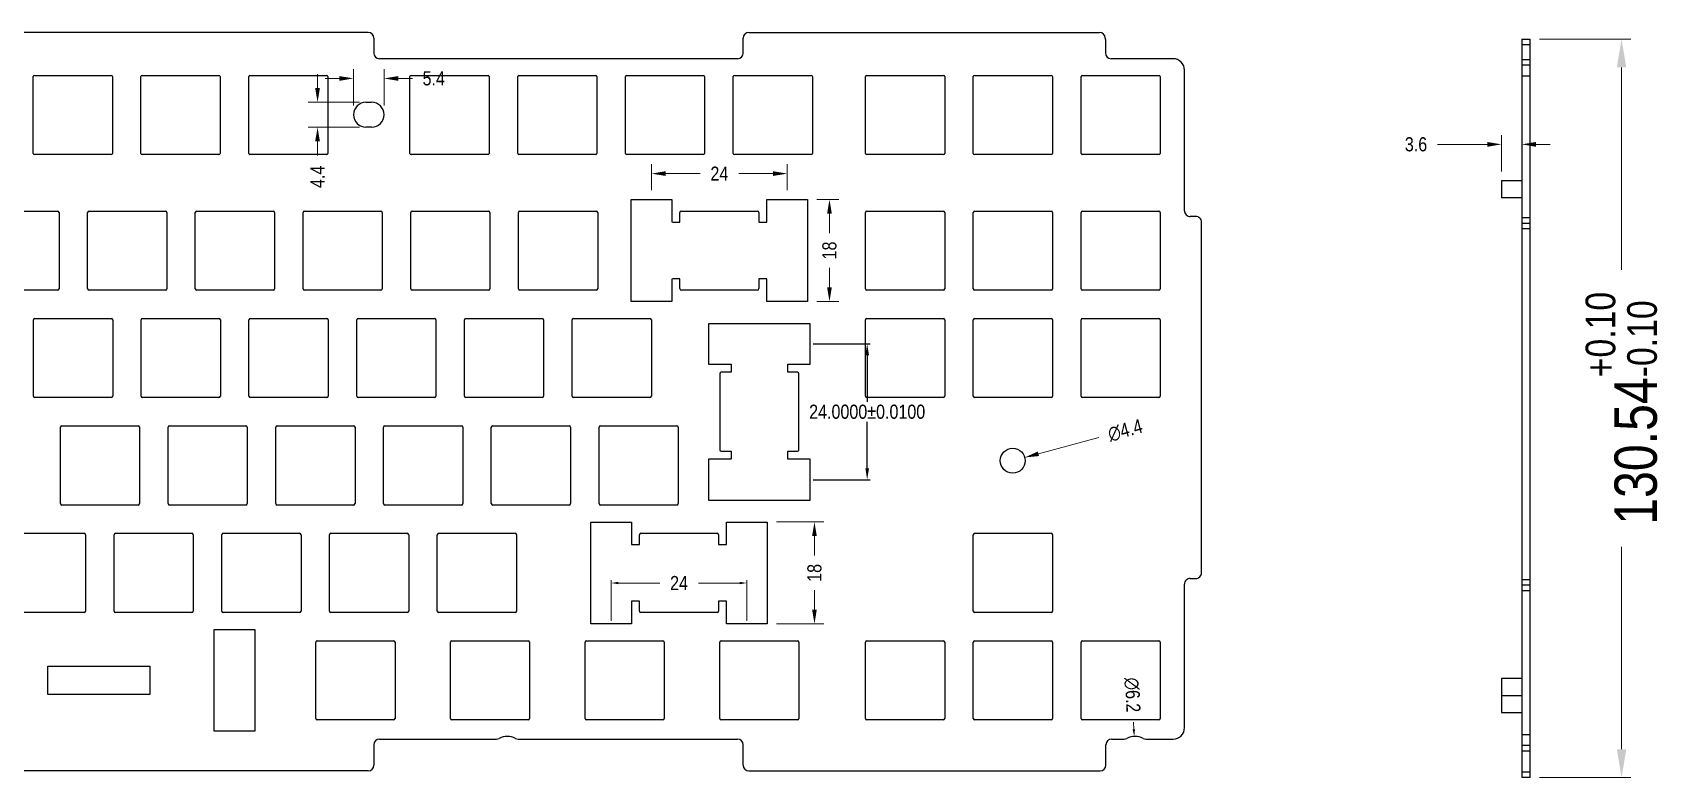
# Model space of a CAD drawing. Header units: millimetres. Extents: x 2387 to 2899, y 46 to 181.
# Drawn here: x 2612 to 2899.3, y 45.7 to 177.4 of the extents above; entities that cross this region are included whole.
import ezdxf

# ---------------------------------------------------------------- set-up
doc = ezdxf.new("R2010")
doc.units = ezdxf.units.MM
doc.header["$LTSCALE"] = 30.734
doc.header["$PDMODE"] = 3
doc.header["$PDSIZE"] = 8
doc.layers.get('0').update_dxf_attribs({"linetype": 'CONTINUOUS'})
doc.layers.get('Defpoints').update_dxf_attribs({"linetype": 'CONTINUOUS'})
doc.layers.add('dim', color=82, linetype='CONTINUOUS', lineweight=9)
doc.styles.get("Standard").update_dxf_attribs({"font": 'txt', "width": 0.85})
doc.dimstyles.get("Standard").update_dxf_attribs({"dimtxt": 3.5, "dimasz": 3.5, "dimexe": 0.18, "dimexo": 0.0625, "dimgap": 0.09, "dimtad": 1, "dimdsep": 46, "dimtxsty": 'Standard', "dimcen": 0.09, "dimadec": 0, "dimazin": 0, "dimtol": 1, "dimtp": 0.01, "dimtm": 0.01, "dimtfac": 1, "dimtofl": 0, "dimtmove": 0, "dimatfit": 3, "dimfxl": 1, "dimtolj": 1, "dimarcsym": 0})
doc.dimstyles.new('YanXiu', dxfattribs={"dimscale": 2.5, "dimtxt": 3, "dimasz": 2, "dimexe": 0.66, "dimexo": 0.66, "dimgap": 0.66, "dimtad": 0, "dimdsep": 46, "dimtxsty": 'Standard', "dimcen": 0, "dimclrd": 3, "dimclre": 6, "dimclrt": 3, "dimazin": 2, "dimtm": 1e-09, "dimtfac": 1, "dimtofl": 0, "dimtmove": 0, "dimatfit": 3, "dimfxl": 1, "dimlwd": 5, "dimlwe": 5, "dimarcsym": 0})

# ---------------------------------------------------------------- blocks, each defined once
blk = doc.blocks.new('*D67')
at = {"layer": 'Defpoints', "color": 0}
for p in [(2749.49, 122.33), (2749.49, 98.33), (2759.54, 98.33)]:
    blk.add_point(p, dxfattribs=at)
at = {"layer": 'dim', "color": 0, "lineweight": -2}
for p, q in [((2749.99, 122.33), (2760.04, 122.33)), ((2759.54, 120.33), (2759.54, 112.08)), ((2759.54, 100.33), (2759.54, 108.58)), ((2749.99, 98.33), (2760.04, 98.33))]:
    blk.add_line(p, q, dxfattribs=at)
at = {"layer": 'dim', "color": 0}
for points in [[(2759.21, 120.33), (2759.87, 120.33), (2759.54, 122.33)], [(2759.21, 100.33), (2759.87, 100.33), (2759.54, 98.33)]]:
    blk.add_solid(points, dxfattribs=at)
at = {"layer": 'dim', "color": 0, "insert": (2759.54, 110.33), "char_height": 2.5, "attachment_point": 5}
blk.add_mtext('\\A1;24.0000±0.0100', dxfattribs=at)
blk = doc.blocks.new('*D79')
at = {"color": 6, "lineweight": 5}
for p, q in [((2878.44, 176.22), (2894.57, 176.22)), ((2878.44, 45.68), (2894.57, 45.68))]:
    blk.add_line(p, q, dxfattribs=at)
at = {"color": 3, "lineweight": 5}
for p, q in [((2892.92, 171.22), (2892.92, 135.44)), ((2892.92, 50.68), (2892.92, 86.46))]:
    blk.add_line(p, q, dxfattribs=at)
at = {"color": 3}
for points in [[(2892.09, 171.22), (2893.76, 171.22), (2892.92, 176.22)], [(2892.09, 50.68), (2893.76, 50.68), (2892.92, 45.68)]]:
    blk.add_solid(points, dxfattribs=at)
at = {"layer": 'Defpoints', "color": 0}
for p in [(2876.79, 176.22), (2876.79, 45.68), (2892.92, 45.68)]:
    blk.add_point(p, dxfattribs=at)
at = {"color": 3, "insert": (2892.92, 110.95), "char_height": 7.5, "attachment_point": 5, "rotation": 90}
blk.add_mtext('130.54{\\H0.7x;\\S+0.10^ -0.10;}', dxfattribs=at)
blk = doc.blocks.new('*D90')
at = {"color": 6, "lineweight": 5}
for p, q in [((2871.69, 152.81), (2871.69, 159.26)), ((2875.29, 155.28), (2875.29, 159.26))]:
    blk.add_line(p, q, dxfattribs=at)
at = {"color": 3, "lineweight": 5}
for p, q in [((2869.19, 157.61), (2860.35, 157.61)), ((2877.79, 157.61), (2880.29, 157.61))]:
    blk.add_line(p, q, dxfattribs=at)
at = {"color": 3}
for points in [[(2869.19, 158.03), (2869.19, 157.19), (2871.69, 157.61)], [(2877.79, 158.03), (2877.79, 157.19), (2875.29, 157.61)]]:
    blk.add_solid(points, dxfattribs=at)
at = {"layer": 'Defpoints', "color": 0}
for p in [(2875.29, 157.61), (2875.29, 153.63), (2871.69, 151.16)]:
    blk.add_point(p, dxfattribs=at)
at = {"color": 3, "insert": (2856.58, 157.61), "char_height": 2.5, "attachment_point": 5}
blk.add_mtext('3.6', dxfattribs=at)
blk = doc.blocks.new('*D106')
at = {"color": 3, "lineweight": 5}
blk.add_line((2800.5, 105.79), (2789.82, 102.91), dxfattribs=at)
at = {"color": 3}
blk.add_solid([(2789.71, 103.31), (2789.92, 102.51), (2787.4, 102.26)], dxfattribs=at)
at = {"layer": 'Defpoints', "color": 0}
for p in [(2783.15, 101.11), (2787.4, 102.26)]:
    blk.add_point(p, dxfattribs=at)
at = {"color": 3, "insert": (2805.17, 107.04), "char_height": 2.5, "attachment_point": 5, "rotation": 15.0729}
blk.add_mtext('∅4.4', dxfattribs=at)
blk = doc.blocks.new('*D107')
at = {"color": 6, "lineweight": 5}
for p, q in [((2668.72, 164.5), (2668.72, 170.92)), ((2674.12, 164.5), (2674.12, 170.92))]:
    blk.add_line(p, q, dxfattribs=at)
at = {"color": 3, "lineweight": 5}
for p, q in [((2666.22, 169.27), (2663.72, 169.27)), ((2676.62, 169.27), (2679.12, 169.27))]:
    blk.add_line(p, q, dxfattribs=at)
at = {"color": 3}
for points in [[(2666.22, 169.68), (2666.22, 168.85), (2668.72, 169.27)], [(2676.62, 169.68), (2676.62, 168.85), (2674.12, 169.27)]]:
    blk.add_solid(points, dxfattribs=at)
at = {"layer": 'Defpoints', "color": 0}
for p in [(2674.12, 169.27), (2668.72, 162.85), (2674.12, 162.85)]:
    blk.add_point(p, dxfattribs=at)
at = {"color": 3, "insert": (2682.9, 169.27), "char_height": 2.5, "attachment_point": 5}
blk.add_mtext('5.4', dxfattribs=at)
blk = doc.blocks.new('*D108')
at = {"color": 3, "lineweight": 5}
for p, q in [((2662.36, 167.55), (2662.36, 170.05)), ((2662.36, 158.15), (2662.36, 155.65))]:
    blk.add_line(p, q, dxfattribs=at)
at = {"color": 6, "lineweight": 5}
for p, q in [((2669.77, 165.05), (2660.71, 165.05)), ((2669.77, 160.65), (2660.71, 160.65))]:
    blk.add_line(p, q, dxfattribs=at)
at = {"color": 3}
for points in [[(2661.94, 167.55), (2662.77, 167.55), (2662.36, 165.05)], [(2661.94, 158.15), (2662.77, 158.15), (2662.36, 160.65)]]:
    blk.add_solid(points, dxfattribs=at)
at = {"layer": 'Defpoints', "color": 0}
for p in [(2671.42, 165.05), (2662.36, 160.65), (2671.42, 160.65)]:
    blk.add_point(p, dxfattribs=at)
at = {"color": 3, "insert": (2662.36, 151.87), "char_height": 2.5, "attachment_point": 5, "rotation": 90}
blk.add_mtext('4.4', dxfattribs=at)
blk = doc.blocks.new('*D110')
at = {"color": 6, "lineweight": 5}
for p, q in [((2714.27, 73.35), (2714.27, 80.56)), ((2738.27, 73.35), (2738.27, 80.56))]:
    blk.add_line(p, q, dxfattribs=at)
at = {"color": 3, "lineweight": 0}
for p, q in [((2715.52, 80.06), (2722.85, 80.06)), ((2737.02, 80.06), (2729.69, 80.06))]:
    blk.add_line(p, q, dxfattribs=at)
at = {"color": 3}
for points in [[(2715.52, 80.27), (2715.52, 79.85), (2714.27, 80.06)], [(2737.02, 80.27), (2737.02, 79.85), (2738.27, 80.06)]]:
    blk.add_solid(points, dxfattribs=at)
at = {"layer": 'Defpoints', "color": 0}
for p in [(2738.27, 80.06), (2714.27, 72.85), (2738.27, 72.85)]:
    blk.add_point(p, dxfattribs=at)
at = {"color": 3, "insert": (2726.27, 80.06), "char_height": 2.5, "attachment_point": 5}
blk.add_mtext('24', dxfattribs=at)
blk = doc.blocks.new('*D111')
at = {"color": 6, "lineweight": 5}
for p, q in [((2743.52, 90.85), (2751.87, 90.85)), ((2743.52, 72.85), (2751.87, 72.85))]:
    blk.add_line(p, q, dxfattribs=at)
at = {"color": 3, "lineweight": 5}
for p, q in [((2750.22, 88.35), (2750.22, 84.91)), ((2750.22, 75.35), (2750.22, 78.78))]:
    blk.add_line(p, q, dxfattribs=at)
at = {"color": 3}
for points in [[(2749.8, 88.35), (2750.63, 88.35), (2750.22, 90.85)], [(2749.8, 75.35), (2750.63, 75.35), (2750.22, 72.85)]]:
    blk.add_solid(points, dxfattribs=at)
at = {"layer": 'Defpoints', "color": 0}
for p in [(2741.87, 90.85), (2741.87, 72.85), (2750.22, 72.85)]:
    blk.add_point(p, dxfattribs=at)
at = {"color": 3, "insert": (2750.22, 81.85), "char_height": 2.5, "attachment_point": 5, "rotation": 90}
blk.add_mtext('18', dxfattribs=at)
blk = doc.blocks.new('*D112')
at = {"color": 6, "lineweight": 5}
for p, q in [((2750.62, 147.85), (2754.52, 147.85)), ((2750.62, 129.85), (2754.52, 129.85))]:
    blk.add_line(p, q, dxfattribs=at)
at = {"color": 3, "lineweight": 5}
for p, q in [((2752.87, 145.35), (2752.87, 141.91)), ((2752.87, 132.35), (2752.87, 135.78))]:
    blk.add_line(p, q, dxfattribs=at)
at = {"color": 3}
for points in [[(2752.45, 145.35), (2753.29, 145.35), (2752.87, 147.85)], [(2752.45, 132.35), (2753.29, 132.35), (2752.87, 129.85)]]:
    blk.add_solid(points, dxfattribs=at)
at = {"layer": 'Defpoints', "color": 0}
for p in [(2748.97, 147.85), (2748.97, 129.85), (2752.87, 129.85)]:
    blk.add_point(p, dxfattribs=at)
at = {"color": 3, "insert": (2752.87, 138.85), "char_height": 2.5, "attachment_point": 5, "rotation": 90}
blk.add_mtext('18', dxfattribs=at)
blk = doc.blocks.new('*D113')
at = {"color": 6, "lineweight": 5}
for p, q in [((2721.4, 149.5), (2721.4, 154.09)), ((2745.4, 149.5), (2745.4, 154.09))]:
    blk.add_line(p, q, dxfattribs=at)
at = {"color": 3, "lineweight": 5}
for p, q in [((2723.9, 152.44), (2729.98, 152.44)), ((2742.9, 152.44), (2736.82, 152.44))]:
    blk.add_line(p, q, dxfattribs=at)
at = {"color": 3}
for points in [[(2723.9, 152.86), (2723.9, 152.03), (2721.4, 152.44)], [(2742.9, 152.86), (2742.9, 152.03), (2745.4, 152.44)]]:
    blk.add_solid(points, dxfattribs=at)
at = {"layer": 'Defpoints', "color": 0}
for p in [(2745.4, 152.44), (2721.4, 147.85), (2745.4, 147.85)]:
    blk.add_point(p, dxfattribs=at)
at = {"color": 3, "insert": (2733.4, 152.44), "char_height": 2.5, "attachment_point": 5}
blk.add_mtext('24', dxfattribs=at)
blk = doc.blocks.new('*D105')
at = {"color": 3, "lineweight": 0}
blk.add_line((2806.63, 55.44), (2806.69, 54.19), dxfattribs=at)
at = {"color": 3}
blk.add_solid([(2806.9, 54.2), (2806.48, 54.18), (2806.75, 52.94)], dxfattribs=at)
at = {"layer": 'Defpoints', "color": 0}
for p in [(2806.75, 52.94), (2807.03, 46.75)]:
    blk.add_point(p, dxfattribs=at)
at = {"color": 3, "insert": (2806.42, 60.27), "char_height": 2.5, "attachment_point": 5, "rotation": 272.5875}
blk.add_mtext('∅6.2', dxfattribs=at)

msp = doc.modelspace()

# ---------------------------------------------------------------- linework, layer by layer
at = {"color": 7, "linetype": 'Continuous'}
for p, q in [((2671.30133, 177.38941), (2609.30233, 177.38941)), ((2672.30133, 176.38941), (2672.30133, 173.74562)), ((2737.62133, 173.74562), (2737.62133, 176.38941)), ((2738.62133, 177.38941), (2800.62126, 177.38941)), ((2801.65218, 176.11311), (2801.65218, 173.74562)), ((2875.28523, 176.22126), (2875.28523, 45.67746)), ((2875.28523, 176.22126), (2876.78523, 176.22126)), ((2876.78523, 45.67746), (2876.78523, 176.22126)), ((2736.62133, 172.74562), (2673.30133, 172.74562)), ((2813.65218, 172.74562), (2802.65218, 172.74562)), ((2876.78523, 175.22126), (2875.28523, 175.22126)), ((2875.28523, 172.64581), (2876.78523, 172.64581)), ((2612.08233, 156.01397), (2612.08233, 169.61397)), ((2612.28233, 169.81397), (2625.88233, 169.81397)), ((2626.08233, 169.61397), (2626.08233, 156.01397)), ((2631.13233, 156.01397), (2631.13233, 169.61397)), ((2631.33233, 169.81397), (2644.93233, 169.81397)), ((2645.13233, 169.61397), (2645.13233, 156.01397)), ((2650.18233, 156.01397), (2650.18233, 169.61397)), ((2650.38233, 169.81397), (2663.98233, 169.81397)), ((2664.18233, 169.61397), (2664.18233, 156.01397)), ((2678.70233, 156.01397), (2678.70233, 169.61397)), ((2678.90233, 169.81397), (2692.50233, 169.81397)), ((2692.70233, 169.61397), (2692.70233, 156.01397)), ((2697.75233, 156.01397), (2697.75233, 169.61397)), ((2697.95233, 169.81397), (2711.55233, 169.81397)), ((2711.75233, 169.61397), (2711.75233, 156.01397)), ((2716.80233, 156.01397), (2716.80233, 169.61397)), ((2717.00233, 169.81397), (2730.60233, 169.81397)), ((2730.80233, 169.61397), (2730.80233, 156.01397)), ((2735.85233, 156.01397), (2735.85233, 169.61397)), ((2736.05233, 169.81397), (2749.65233, 169.81397)), ((2749.85233, 169.61397), (2749.85233, 156.01397)), ((2759.24733, 156.01397), (2759.24733, 169.61397)), ((2759.44733, 169.81397), (2773.04733, 169.81397)), ((2773.24733, 169.61397), (2773.24733, 156.01397)), ((2778.29733, 156.01397), (2778.29733, 169.61397)), ((2778.49733, 169.81397), (2792.09733, 169.81397)), ((2792.29733, 169.61397), (2792.29733, 156.01397)), ((2797.34733, 156.01397), (2797.34733, 169.61397)), ((2797.54733, 169.81397), (2811.14733, 169.81397)), ((2811.34733, 169.61397), (2811.34733, 156.01397)), ((2815.65218, 145.86752), (2815.65218, 170.74562)), ((2875.28523, 171.64581), (2876.78523, 171.64581)), ((2876.78523, 169.64581), (2875.28523, 169.64581)), ((2670.92233, 165.04547), (2671.92233, 165.04547)), ((2671.92233, 160.64547), (2670.92233, 160.64547)), ((2625.88233, 155.81397), (2612.28233, 155.81397)), ((2644.93233, 155.81397), (2631.33233, 155.81397)), ((2663.98233, 155.81397), (2650.38233, 155.81397)), ((2692.50233, 155.81397), (2678.90233, 155.81397)), ((2711.55233, 155.81397), (2697.95233, 155.81397)), ((2730.60233, 155.81397), (2717.00233, 155.81397)), ((2749.65233, 155.81397), (2736.05233, 155.81397)), ((2773.04733, 155.81397), (2759.44733, 155.81397)), ((2792.09733, 155.81397), (2778.49733, 155.81397)), ((2811.14733, 155.81397), (2797.54733, 155.81397)), ((2875.28523, 151.16246), (2871.68523, 151.16246)), ((2871.68523, 151.16242), (2871.68523, 148.1625)), ((2717.79733, 147.84562), (2724.99733, 147.84562)), ((2717.79733, 129.84562), (2717.79733, 147.84562)), ((2724.99733, 147.84562), (2724.99733, 143.84562)), ((2741.82569, 147.84562), (2748.96897, 147.84562)), ((2741.82569, 143.84562), (2741.82569, 147.84562)), ((2748.96897, 147.84562), (2748.96897, 129.84562)), ((2875.28523, 148.16246), (2871.68523, 148.16246)), ((2602.89733, 145.83062), (2616.39733, 145.83062)), ((2616.64733, 145.58062), (2616.64733, 132.08062)), ((2621.69733, 132.08062), (2621.69733, 145.58062)), ((2621.94733, 145.83062), (2635.44733, 145.83062)), ((2635.69733, 145.58062), (2635.69733, 132.08062)), ((2640.74733, 132.08062), (2640.74733, 145.58062)), ((2640.99733, 145.83062), (2654.49733, 145.83062)), ((2654.74733, 145.58062), (2654.74733, 132.08062)), ((2659.79733, 132.08062), (2659.79733, 145.58062)), ((2660.04733, 145.83062), (2673.54733, 145.83062)), ((2673.79733, 145.58062), (2673.79733, 132.08062)), ((2678.84733, 132.08062), (2678.84733, 145.58062)), ((2679.09733, 145.83062), (2692.59733, 145.83062)), ((2692.84733, 145.58062), (2692.84733, 132.08062)), ((2697.89733, 132.08062), (2697.89733, 145.58062)), ((2698.14733, 145.83062), (2711.64733, 145.83062)), ((2711.89733, 145.58062), (2711.89733, 132.08062)), ((2725.11823, 143.84562), (2726.41233, 143.84562)), ((2726.41233, 143.84562), (2726.41233, 145.55062)), ((2726.69233, 145.83062), (2740.10233, 145.83062)), ((2740.38233, 145.55062), (2740.38233, 143.84562)), ((2740.38233, 143.84562), (2741.82569, 143.84562)), ((2759.24733, 132.08062), (2759.24733, 145.58062)), ((2759.49733, 145.83062), (2772.99733, 145.83062)), ((2773.24733, 145.58062), (2773.24733, 132.08062)), ((2778.29733, 132.08062), (2778.29733, 145.58062)), ((2778.54733, 145.83062), (2792.04733, 145.83062)), ((2792.29733, 145.58062), (2792.29733, 132.08062)), ((2797.34733, 132.08062), (2797.34733, 145.58062)), ((2797.59733, 145.83062), (2811.09733, 145.83062)), ((2811.34733, 145.58062), (2811.34733, 132.08062)), ((2817.65218, 144.86752), (2816.65218, 144.86752)), ((2818.65218, 81.86752), (2818.65218, 143.86752)), ((2875.28523, 144.69936), (2876.78523, 144.69936)), ((2875.28523, 143.69936), (2876.78523, 143.69936)), ((2876.78523, 142.69936), (2875.28523, 142.69936)), ((2616.39733, 131.83062), (2602.89733, 131.83062)), ((2635.44733, 131.83062), (2621.94733, 131.83062)), ((2654.49733, 131.83062), (2640.99733, 131.83062)), ((2673.54733, 131.83062), (2660.04733, 131.83062)), ((2692.59733, 131.83062), (2679.09733, 131.83062)), ((2772.99733, 131.83062), (2759.49733, 131.83062)), ((2792.04733, 131.83062), (2778.54733, 131.83062)), ((2811.09733, 131.83062), (2797.59733, 131.83062)), ((2612.13233, 113.09562), (2612.13233, 126.59562)), ((2612.38233, 126.84562), (2625.88233, 126.84562)), ((2626.13233, 126.59562), (2626.13233, 113.09562)), ((2631.18233, 113.09562), (2631.18233, 126.59562)), ((2631.43233, 126.84562), (2644.93233, 126.84562)), ((2645.18233, 126.59562), (2645.18233, 113.09562)), ((2650.23233, 113.09562), (2650.23233, 126.59562)), ((2650.48233, 126.84562), (2663.98233, 126.84562)), ((2664.23233, 126.59562), (2664.23233, 113.09562)), ((2669.28233, 113.09562), (2669.28233, 126.59562)), ((2669.53233, 126.84562), (2683.03233, 126.84562)), ((2683.28233, 126.59562), (2683.28233, 113.09562)), ((2688.33233, 113.09562), (2688.33233, 126.59562)), ((2688.58233, 126.84562), (2702.08233, 126.84562)), ((2759.24733, 113.09562), (2759.24733, 126.59562)), ((2759.49733, 126.84562), (2772.99733, 126.84562)), ((2773.24733, 126.59562), (2773.24733, 113.09562)), ((2778.29733, 113.09562), (2778.29733, 126.59562)), ((2778.54733, 126.84562), (2792.04733, 126.84562)), ((2792.29733, 126.59562), (2792.29733, 113.09562)), ((2797.34733, 113.09562), (2797.34733, 126.59562)), ((2797.59733, 126.84562), (2811.09733, 126.84562)), ((2811.34733, 126.59562), (2811.34733, 113.09562)), ((2625.88233, 112.84562), (2612.38233, 112.84562)), ((2644.93233, 112.84562), (2631.43233, 112.84562)), ((2663.98233, 112.84562), (2650.48233, 112.84562)), ((2683.03233, 112.84562), (2669.53233, 112.84562)), ((2702.08233, 112.84562), (2688.58233, 112.84562)), ((2772.99733, 112.84562), (2759.49733, 112.84562)), ((2792.04733, 112.84562), (2778.54733, 112.84562)), ((2811.09733, 112.84562), (2797.59733, 112.84562)), ((2616.88233, 94.09562), (2616.88233, 107.59562)), ((2617.13233, 107.84562), (2630.63233, 107.84562)), ((2630.88233, 107.59562), (2630.88233, 94.09562)), ((2635.93233, 94.09562), (2635.93233, 107.59562)), ((2636.18233, 107.84562), (2649.68233, 107.84562)), ((2649.93233, 107.59562), (2649.93233, 94.09562)), ((2654.98233, 94.09562), (2654.98233, 107.59562)), ((2655.23233, 107.84562), (2668.73233, 107.84562)), ((2668.98233, 107.59562), (2668.98233, 94.09562)), ((2674.03233, 94.09562), (2674.03233, 107.59562)), ((2674.28233, 107.84562), (2687.78233, 107.84562)), ((2688.03233, 107.59562), (2688.03233, 94.09562)), ((2778.29733, 75.09562), (2778.29733, 88.59562)), ((2778.54733, 88.84562), (2792.04733, 88.84562)), ((2792.29733, 88.59562), (2792.29733, 75.09562)), ((2816.65218, 80.86752), (2817.65218, 80.86752)), ((2875.28523, 80.69936), (2876.78523, 80.69936)), ((2815.65218, 54.47547), (2815.65218, 79.86752)), ((2876.78523, 79.69936), (2875.28523, 79.69936)), ((2876.78523, 78.69936), (2875.28523, 78.69936)), ((2792.04733, 74.84562), (2778.54733, 74.84562)), ((2759.49733, 69.84562), (2772.99733, 69.84562)), ((2773.24733, 69.59562), (2773.24733, 56.09562)), ((2778.29733, 56.09562), (2778.29733, 69.59562)), ((2778.54733, 69.84562), (2792.04733, 69.84562)), ((2792.29733, 69.59562), (2792.29733, 56.09562)), ((2797.34733, 56.09562), (2797.34733, 69.59562)), ((2797.59733, 69.84562), (2811.09733, 69.84562)), ((2811.34733, 69.59562), (2811.34733, 56.09562)), ((2875.28523, 63.17746), (2871.68523, 63.17746)), ((2871.68523, 63.17742), (2871.68523, 57.17736)), ((2871.68523, 60.17731), (2875.28523, 60.17731)), ((2772.99733, 55.84562), (2759.49733, 55.84562)), ((2792.04733, 55.84562), (2778.54733, 55.84562)), ((2811.09733, 55.84562), (2797.59733, 55.84562)), ((2871.68523, 57.17731), (2875.28523, 57.17731)), ((2802.75218, 52.47547), (2804.98026, 52.47547)), ((2808.7924, 52.47547), (2813.65218, 52.47547)), ((2875.28523, 53.30731), (2876.78523, 53.30731)), ((2801.75218, 47.84562), (2801.75218, 51.47547)), ((2876.78523, 51.30731), (2875.28523, 51.30731)), ((2876.78523, 50.30731), (2875.28523, 50.30731)), ((2738.62133, 46.84562), (2800.75218, 46.84562)), ((2875.28523, 46.67746), (2876.78523, 46.67746)), ((2876.78523, 45.67746), (2875.28523, 45.67746))]:
    msp.add_line(p, q, dxfattribs=at)
at = {"linetype": 'Continuous'}
for p, q in [((2724.99733, 133.84562), (2724.99733, 129.84562)), ((2726.41233, 133.84562), (2725.11823, 133.84562)), ((2726.41233, 132.11062), (2726.41233, 133.84562)), ((2741.82569, 133.84562), (2740.38233, 133.84562)), ((2740.38233, 133.84562), (2740.38233, 132.11062)), ((2741.82569, 129.84562), (2741.82569, 133.84562)), ((2711.64733, 131.83062), (2698.14733, 131.83062)), ((2724.99733, 129.84562), (2717.79733, 129.84562)), ((2740.10233, 131.83062), (2726.69233, 131.83062)), ((2748.96897, 129.84562), (2741.82569, 129.84562)), ((2702.33233, 126.59562), (2702.33233, 113.09562)), ((2707.38233, 113.09562), (2707.38233, 126.59562)), ((2707.63233, 126.84562), (2721.13233, 126.84562)), ((2721.38233, 126.59562), (2721.38233, 113.09562)), ((2721.13233, 112.84562), (2707.63233, 112.84562)), ((2693.08233, 94.09562), (2693.08233, 107.59562)), ((2693.33233, 107.84562), (2706.83233, 107.84562)), ((2707.08233, 107.59562), (2707.08233, 94.09562)), ((2630.63233, 93.84562), (2617.13233, 93.84562)), ((2649.68233, 93.84562), (2636.18233, 93.84562)), ((2668.73233, 93.84562), (2655.23233, 93.84562)), ((2687.78233, 93.84562), (2674.28233, 93.84562)), ((2706.83233, 93.84562), (2693.33233, 93.84562)), ((2710.67233, 90.84562), (2717.87233, 90.84562)), ((2710.67233, 72.84562), (2710.67233, 90.84562)), ((2717.87233, 90.84562), (2717.87233, 86.84562)), ((2734.67233, 90.84562), (2741.87233, 90.84562)), ((2734.67233, 86.84562), (2734.67233, 90.84562)), ((2741.87233, 90.84562), (2741.87233, 72.84562)), ((2607.58233, 88.84562), (2621.08233, 88.84562)), ((2621.33233, 88.59562), (2621.33233, 75.09562)), ((2626.38233, 75.09562), (2626.38233, 88.59562)), ((2626.63233, 88.84562), (2640.13233, 88.84562)), ((2640.38233, 88.59562), (2640.38233, 75.09562)), ((2645.43233, 75.09562), (2645.43233, 88.59562)), ((2645.68233, 88.84562), (2659.18233, 88.84562)), ((2659.43233, 88.59562), (2659.43233, 75.09562)), ((2664.48233, 75.09562), (2664.48233, 88.59562)), ((2664.73233, 88.84562), (2678.23233, 88.84562)), ((2678.48233, 88.59562), (2678.48233, 75.09562)), ((2683.53233, 75.09562), (2683.53233, 88.59562)), ((2683.78233, 88.84562), (2697.28233, 88.84562)), ((2697.53233, 88.59562), (2697.53233, 75.09562)), ((2717.87233, 86.84562), (2719.27233, 86.84562)), ((2719.27233, 86.84562), (2719.27233, 88.59562)), ((2719.52233, 88.84562), (2733.02233, 88.84562)), ((2733.27233, 88.59562), (2733.27233, 86.84562)), ((2733.27233, 86.84562), (2734.67233, 86.84562)), ((2621.08233, 74.84562), (2607.58233, 74.84562)), ((2640.13233, 74.84562), (2626.63233, 74.84562)), ((2659.18233, 74.84562), (2645.68233, 74.84562)), ((2678.23233, 74.84562), (2664.73233, 74.84562)), ((2697.28233, 74.84562), (2683.78233, 74.84562)), ((2719.27233, 76.84562), (2717.87233, 76.84562)), ((2717.87233, 76.84562), (2717.87233, 72.84562)), ((2719.27233, 75.09562), (2719.27233, 76.84562)), ((2733.02233, 74.84562), (2719.52233, 74.84562)), ((2734.67233, 76.84562), (2733.27233, 76.84562)), ((2733.27233, 76.84562), (2733.27233, 75.09562)), ((2734.67233, 72.84562), (2734.67233, 76.84562)), ((2644.08233, 71.84562), (2651.28233, 71.84562)), ((2644.08233, 53.84562), (2644.08233, 71.84562)), ((2651.28233, 71.84562), (2651.28233, 53.84562)), ((2717.87233, 72.84562), (2710.67233, 72.84562)), ((2741.87233, 72.84562), (2734.67233, 72.84562)), ((2662.05733, 56.09562), (2662.05733, 69.59562)), ((2662.30733, 69.84562), (2675.80733, 69.84562)), ((2676.05733, 69.59562), (2676.05733, 56.09562)), ((2685.85733, 56.09562), (2685.85733, 69.59562)), ((2686.10733, 69.84562), (2699.60733, 69.84562)), ((2699.85733, 69.59562), (2699.85733, 56.09562)), ((2709.65733, 56.09562), (2709.65733, 69.59562)), ((2709.90733, 69.84562), (2723.40733, 69.84562)), ((2723.65733, 69.59562), (2723.65733, 56.09562)), ((2733.45733, 56.09562), (2733.45733, 69.59562)), ((2733.70733, 69.84562), (2747.20733, 69.84562)), ((2747.45733, 69.59562), (2747.45733, 56.09562)), ((2759.24733, 56.09562), (2759.24733, 69.59562)), ((2614.68233, 65.34562), (2632.68233, 65.34562)), ((2614.68233, 60.34562), (2614.68233, 65.34562)), ((2632.68233, 65.34562), (2632.68233, 60.34562)), ((2632.68233, 60.34562), (2614.68233, 60.34562)), ((2675.80733, 55.84562), (2662.30733, 55.84562)), ((2699.60733, 55.84562), (2686.10733, 55.84562)), ((2723.40733, 55.84562), (2709.90733, 55.84562)), ((2747.20733, 55.84562), (2733.70733, 55.84562)), ((2651.28233, 53.84562), (2644.08233, 53.84562)), ((2673.30133, 52.47547), (2693.99576, 52.47547)), ((2697.8079, 52.47547), (2736.62133, 52.47547)), ((2672.30133, 51.47547), (2672.30133, 47.84562)), ((2737.62133, 47.84562), (2737.62133, 51.47547)), ((2671.30133, 46.84562), (2609.30233, 46.84562))]:
    msp.add_line(p, q, dxfattribs=at)
for p, q in [((2731.48581, 125.90225), (2731.48581, 118.75898)), ((2749.48581, 125.90225), (2731.48581, 125.90225)), ((2749.48581, 118.75898), (2749.48581, 125.90225)), ((2731.48581, 118.75898), (2735.48581, 118.75898)), ((2735.48581, 118.75898), (2735.48581, 117.31562)), ((2745.48581, 117.31562), (2745.48581, 118.75898)), ((2745.48581, 118.75898), (2749.48581, 118.75898)), ((2733.47081, 117.03562), (2733.47081, 103.62562)), ((2735.48581, 117.31562), (2733.75081, 117.31562)), ((2747.19081, 117.31562), (2745.48581, 117.31562)), ((2747.47081, 103.62562), (2747.47081, 117.03562)), ((2712.14733, 94.09562), (2712.14733, 107.59562)), ((2712.39733, 107.84562), (2725.89733, 107.84562)), ((2726.14733, 107.59562), (2726.14733, 94.09562)), ((2731.48581, 101.93062), (2731.48581, 94.73062)), ((2735.48581, 101.93062), (2731.48581, 101.93062)), ((2733.75081, 103.34562), (2735.48581, 103.34562)), ((2735.48581, 103.34562), (2735.48581, 101.93062)), ((2745.48581, 101.93062), (2745.48581, 103.34562)), ((2745.48581, 103.34562), (2747.19081, 103.34562)), ((2749.48581, 101.93062), (2745.48581, 101.93062)), ((2749.48581, 94.73062), (2749.48581, 101.93062)), ((2725.89733, 93.84562), (2712.39733, 93.84562)), ((2731.48581, 94.73062), (2749.48581, 94.73062))]:
    msp.add_line(p, q)
at = {"color": 7, "linetype": 'Continuous'}
msp.add_circle((2785.27733, 101.68562), 2.2, dxfattribs=at)
msp.add_circle((2785.27733, 101.68562), 2.2, dxfattribs=at)
msp.add_circle((2785.27733, 101.68562), 2.2, dxfattribs=at)
for centre, radius, start, end in [((2671.30133, 176.38941), 1, 0, 90), ((2738.62133, 176.38941), 1, 90, 180), ((2800.62133, 176.38941), 1, 0.0942539, 90.0043488), ((2802.62133, 176.35956), 1, 178.1962092, 194.2677591), ((2673.30133, 173.74562), 1, 180, 270), ((2736.62133, 173.74562), 1, 270, 0), ((2802.65218, 173.74562), 1, 180, 270), ((2813.65218, 170.74562), 2, 359.9999999, 90), ((2612.28233, 169.61397), 0.2, 90, 180), ((2625.88233, 169.61397), 0.2, 0, 90), ((2631.33233, 169.61397), 0.2, 90, 180), ((2644.93233, 169.61397), 0.2, 0, 90), ((2650.38233, 169.61397), 0.2, 90, 180), ((2663.98233, 169.61397), 0.2, 0, 90), ((2678.90233, 169.61397), 0.2, 90, 180), ((2692.50233, 169.61397), 0.2, 0, 90), ((2697.95233, 169.61397), 0.2, 90, 180), ((2711.55233, 169.61397), 0.2, 0, 90), ((2717.00233, 169.61397), 0.2, 90, 180), ((2730.60233, 169.61397), 0.2, 0, 90), ((2736.05233, 169.61397), 0.2, 90, 180), ((2749.65233, 169.61397), 0.2, 0, 90), ((2759.44733, 169.61397), 0.2, 90, 180), ((2773.04733, 169.61397), 0.2, 0, 90), ((2778.49733, 169.61397), 0.2, 90, 180), ((2792.09733, 169.61397), 0.2, 0, 90), ((2797.54733, 169.61397), 0.2, 90, 180), ((2811.14733, 169.61397), 0.2, 0, 90), ((2670.92233, 162.84547), 2.2, 90, 270), ((2671.92233, 162.84547), 2.2, 270, 90), ((2612.28233, 156.01397), 0.2, 180, 270), ((2625.88233, 156.01397), 0.2, 270, 0), ((2631.33233, 156.01397), 0.2, 180, 270), ((2644.93233, 156.01397), 0.2, 270, 0), ((2650.38233, 156.01397), 0.2, 180, 270), ((2663.98233, 156.01397), 0.2, 270, 0), ((2678.90233, 156.01397), 0.2, 180, 270), ((2692.50233, 156.01397), 0.2, 270, 0), ((2697.95233, 156.01397), 0.2, 180, 270), ((2711.55233, 156.01397), 0.2, 270, 0), ((2717.00233, 156.01397), 0.2, 180, 270), ((2730.60233, 156.01397), 0.2, 270, 0), ((2736.05233, 156.01397), 0.2, 180, 270), ((2749.65233, 156.01397), 0.2, 270, 0), ((2759.44733, 156.01397), 0.2, 180, 270), ((2773.04733, 156.01397), 0.2, 270, 0), ((2778.49733, 156.01397), 0.2, 180, 270), ((2792.09733, 156.01397), 0.2, 270, 0), ((2797.54733, 156.01397), 0.2, 180, 270), ((2811.14733, 156.01397), 0.2, 270, 0), ((2616.39733, 145.58062), 0.25, 0, 90), ((2621.94733, 145.58062), 0.25, 90, 180), ((2635.44733, 145.58062), 0.25, 0, 90), ((2640.99733, 145.58062), 0.25, 90, 180), ((2654.49733, 145.58062), 0.25, 0, 90), ((2660.04733, 145.58062), 0.25, 90, 180), ((2673.54733, 145.58062), 0.25, 0, 90), ((2679.09733, 145.58062), 0.25, 90, 180), ((2692.59733, 145.58062), 0.25, 0, 90), ((2698.14733, 145.58062), 0.25, 90, 180), ((2711.64733, 145.58062), 0.25, 0, 90), ((2726.69233, 145.55062), 0.28, 90, 180), ((2740.10233, 145.55062), 0.28, 0, 90), ((2759.49733, 145.58062), 0.25, 90, 180), ((2772.99733, 145.58062), 0.25, 0, 90), ((2778.54733, 145.58062), 0.25, 90, 180), ((2792.04733, 145.58062), 0.25, 0, 90), ((2797.59733, 145.58062), 0.25, 90, 180), ((2811.09733, 145.58062), 0.25, 0, 90), ((2816.65218, 145.86752), 1, 179.9999988, 270.0000008), ((2817.65218, 143.86752), 1, 0, 90.0000001), ((2616.39733, 132.08062), 0.25, 270, 360), ((2621.94733, 132.08062), 0.25, 180, 270), ((2635.44733, 132.08062), 0.25, 270, 0), ((2640.99733, 132.08062), 0.25, 180, 270), ((2654.49733, 132.08062), 0.25, 270, 0), ((2660.04733, 132.08062), 0.25, 180, 270), ((2673.54733, 132.08062), 0.25, 270, 0), ((2679.09733, 132.08062), 0.25, 180, 270), ((2759.49733, 132.08062), 0.25, 180, 270), ((2772.99733, 132.08062), 0.25, 270, 360), ((2778.54733, 132.08062), 0.25, 180, 270), ((2792.04733, 132.08062), 0.25, 270, 0), ((2797.59733, 132.08062), 0.25, 180, 270), ((2811.09733, 132.08062), 0.25, 270, 0), ((2612.38233, 126.59562), 0.25, 90, 180), ((2625.88233, 126.59562), 0.25, 0, 90), ((2631.43233, 126.59562), 0.25, 90, 180), ((2644.93233, 126.59562), 0.25, 0, 90), ((2650.48233, 126.59562), 0.25, 90, 180), ((2663.98233, 126.59562), 0.25, 0, 90), ((2669.53233, 126.59562), 0.25, 90, 180), ((2683.03233, 126.59562), 0.25, 0, 90), ((2688.58233, 126.59562), 0.25, 90, 180), ((2759.49733, 126.59562), 0.25, 90, 180), ((2772.99733, 126.59562), 0.25, 0, 90), ((2778.54733, 126.59562), 0.25, 90, 180), ((2792.04733, 126.59562), 0.25, 0, 90), ((2797.59733, 126.59562), 0.25, 90, 180), ((2811.09733, 126.59562), 0.25, 0, 90), ((2612.38233, 113.09562), 0.25, 180, 270), ((2625.88233, 113.09562), 0.25, 270, 0), ((2631.43233, 113.09562), 0.25, 180, 270), ((2644.93233, 113.09562), 0.25, 270, 0), ((2650.48233, 113.09562), 0.25, 180, 270), ((2663.98233, 113.09562), 0.25, 270, 0), ((2669.53233, 113.09562), 0.25, 180, 270), ((2683.03233, 113.09562), 0.25, 270, 0), ((2688.58233, 113.09562), 0.25, 180, 270), ((2759.49733, 113.09562), 0.25, 180, 270), ((2772.99733, 113.09562), 0.25, 270, 360), ((2778.54733, 113.09562), 0.25, 180, 270), ((2792.04733, 113.09562), 0.25, 270, 0), ((2797.59733, 113.09562), 0.25, 180, 270), ((2811.09733, 113.09562), 0.25, 270, 0), ((2617.13233, 107.59562), 0.25, 90, 180), ((2630.63233, 107.59562), 0.25, 0, 90), ((2636.18233, 107.59562), 0.25, 90, 180), ((2649.68233, 107.59562), 0.25, 0, 90), ((2655.23233, 107.59562), 0.25, 90, 180), ((2668.73233, 107.59562), 0.25, 0, 90), ((2674.28233, 107.59562), 0.25, 90, 180), ((2687.78233, 107.59562), 0.25, 0, 90), ((2778.54733, 88.59562), 0.25, 90, 180), ((2792.04733, 88.59562), 0.25, 0, 90), ((2816.65218, 79.86752), 1, 89.9999988, 180.0000006), ((2817.65218, 81.86752), 1, 269.9999999, 0), ((2778.54733, 75.09562), 0.25, 180, 270), ((2792.04733, 75.09562), 0.25, 270, 0), ((2772.99733, 69.59562), 0.25, 0, 90), ((2778.54733, 69.59562), 0.25, 90, 180), ((2792.04733, 69.59562), 0.25, 0, 90), ((2797.59733, 69.59562), 0.25, 90, 180), ((2811.09733, 69.59562), 0.25, 0, 90), ((2772.99733, 56.09562), 0.25, 270, 0), ((2778.54733, 56.09562), 0.25, 180, 270), ((2792.04733, 56.09562), 0.25, 270, 0), ((2797.59733, 56.09562), 0.25, 180, 270), ((2811.09733, 56.09562), 0.25, 270, 0), ((2802.75218, 51.47547), 1, 90, 180), ((2804.98026, 53.47547), 1, 270, 297.703423), ((2806.88633, 49.84547), 3.1, 62.296577, 117.703423), ((2808.7924, 53.47547), 1, 242.296577, 270), ((2813.65218, 54.47547), 2, 270, 0.0000001), ((2800.75218, 47.84562), 1, 270, 0)]:
    msp.add_arc(centre, radius, start, end, dxfattribs=at)
at = {"linetype": 'Continuous'}
for centre, radius, start, end in [((2692.59733, 132.08062), 0.25, 270, 0), ((2698.14733, 132.08062), 0.25, 180, 270), ((2711.64733, 132.08062), 0.25, 270, 0), ((2726.69233, 132.11062), 0.28, 180, 270), ((2740.10233, 132.11062), 0.28, 270, 0), ((2702.08233, 126.59562), 0.25, 0, 90), ((2707.63233, 126.59562), 0.25, 90, 180), ((2721.13233, 126.59562), 0.25, 0, 90), ((2702.08233, 113.09562), 0.25, 270, 0), ((2707.63233, 113.09562), 0.25, 180, 270), ((2721.13233, 113.09562), 0.25, 270, 0), ((2693.33233, 107.59562), 0.25, 90, 180), ((2706.83233, 107.59562), 0.25, 0, 90), ((2617.13233, 94.09562), 0.25, 180, 270), ((2630.63233, 94.09562), 0.25, 270, 0), ((2636.18233, 94.09562), 0.25, 180, 270), ((2649.68233, 94.09562), 0.25, 270, 0), ((2655.23233, 94.09562), 0.25, 180, 270), ((2668.73233, 94.09562), 0.25, 270, 0), ((2674.28233, 94.09562), 0.25, 180, 270), ((2687.78233, 94.09562), 0.25, 270, 0), ((2693.33233, 94.09562), 0.25, 180, 270), ((2706.83233, 94.09562), 0.25, 270, 0), ((2621.08233, 88.59562), 0.25, 0, 90), ((2626.63233, 88.59562), 0.25, 90, 180), ((2640.13233, 88.59562), 0.25, 0, 90), ((2645.68233, 88.59562), 0.25, 90, 180), ((2659.18233, 88.59562), 0.25, 0, 90), ((2664.73233, 88.59562), 0.25, 90, 180), ((2678.23233, 88.59562), 0.25, 0, 90), ((2683.78233, 88.59562), 0.25, 90, 180), ((2697.28233, 88.59562), 0.25, 0, 90), ((2719.52233, 88.59562), 0.25, 90, 180), ((2733.02233, 88.59562), 0.25, 0, 90), ((2621.08233, 75.09562), 0.25, 270, 0), ((2626.63233, 75.09562), 0.25, 180, 270), ((2640.13233, 75.09562), 0.25, 270, 0), ((2645.68233, 75.09562), 0.25, 180, 270), ((2659.18233, 75.09562), 0.25, 270, 0), ((2664.73233, 75.09562), 0.25, 180, 270), ((2678.23233, 75.09562), 0.25, 270, 0), ((2683.78233, 75.09562), 0.25, 180, 270), ((2697.28233, 75.09562), 0.25, 270, 0), ((2719.52233, 75.09562), 0.25, 180, 270), ((2733.02233, 75.09562), 0.25, 270, 0), ((2662.30733, 69.59562), 0.25, 90, 180), ((2675.80733, 69.59562), 0.25, 0, 90), ((2686.10733, 69.59562), 0.25, 90, 180), ((2699.60733, 69.59562), 0.25, 0, 90), ((2709.90733, 69.59562), 0.25, 90, 180), ((2723.40733, 69.59562), 0.25, 0, 90), ((2733.70733, 69.59562), 0.25, 90, 180), ((2747.20733, 69.59562), 0.25, 0, 90), ((2759.49733, 69.59562), 0.25, 90, 180), ((2662.30733, 56.09562), 0.25, 180, 270), ((2675.80733, 56.09562), 0.25, 270, 0), ((2686.10733, 56.09562), 0.25, 180, 270), ((2699.60733, 56.09562), 0.25, 270, 0), ((2709.90733, 56.09562), 0.25, 180, 270), ((2723.40733, 56.09562), 0.25, 270, 0), ((2733.70733, 56.09562), 0.25, 180, 270), ((2747.20733, 56.09562), 0.25, 270, 360), ((2759.49733, 56.09562), 0.25, 180, 270), ((2673.30133, 51.47547), 1, 90, 180), ((2693.99576, 53.47547), 1, 270, 297.703423), ((2695.90183, 49.84547), 3.1, 62.296577, 117.703423), ((2697.8079, 53.47547), 1, 242.296577, 270), ((2736.62133, 51.47547), 1, 0, 90), ((2671.30133, 47.84562), 1, 270, 0), ((2738.62133, 47.84562), 1, 180, 270)]:
    msp.add_arc(centre, radius, start, end, dxfattribs=at)
for centre, radius, start, end in [((2733.75081, 117.03562), 0.28, 90, 180), ((2747.19081, 117.03562), 0.28, 360, 90), ((2712.39733, 107.59562), 0.25, 90, 180), ((2725.89733, 107.59562), 0.25, 0, 90), ((2733.75081, 103.62562), 0.28, 180, 270), ((2747.19081, 103.62562), 0.28, 270, 0), ((2712.39733, 94.09562), 0.25, 180, 270), ((2725.89733, 94.09562), 0.25, 270, 0)]:
    msp.add_arc(centre, radius, start, end)

# ---------------------------------------------------------------- dimensions: what is measured, and where the dimension line sits
dim = msp.add_linear_dim(base=(2892.92367, 45.67746), p1=(2876.78523, 176.22126), p2=(2876.78523, 45.67746), angle=90, text='130.54{\\H0.7x;\\S+0.10^ -0.10;}', dimstyle='YanXiu')
dim.commit()
dim.dimension.update_dxf_attribs({"geometry": '*D79', "text_midpoint": (2892.92367, 110.94936)})
for base, p1, p2, picture, middle in [((2662.35625, 160.64547), (2671.42233, 165.04547), (2671.42233, 160.64547), '*D108', (2662.35625, 151.87047)), ((2752.87064, 129.84562), (2748.96897, 147.84562), (2748.96897, 129.84562), '*D112', (2752.87064, 138.84562)), ((2750.21711, 72.84562), (2741.87233, 90.84562), (2741.87233, 72.84562), '*D111', (2750.21711, 81.84562))]:
    dim = msp.add_linear_dim(base=base, p1=p1, p2=p2, angle=90, dimstyle='YanXiu', override={"dimtxt": 1, "dimasz": 1})
    dim.commit()
    dim.dimension.update_dxf_attribs({"geometry": picture, "text_midpoint": middle})
for base, p1, p2, override, picture, middle in [((2674.12233, 169.26595), (2668.72233, 162.84547), (2674.12233, 162.84547), {"dimtxt": 1, "dimasz": 1}, '*D107', (2682.89733, 169.26595)), ((2745.39733, 152.4424), (2721.39733, 147.84562), (2745.39733, 147.84562), {"dimtxt": 1, "dimasz": 1}, '*D113', (2733.39733, 152.4424)), ((2738.27233, 80.06322), (2714.27233, 72.84562), (2738.27233, 72.84562), {"dimtxt": 1, "dimasz": 0.5, "dimexe": 0.2, "dimexo": 0.2, "dimlwd": 0}, '*D110', (2726.27233, 80.06322))]:
    dim = msp.add_linear_dim(base=base, p1=p1, p2=p2, dimstyle='YanXiu', override=override)
    dim.commit()
    dim.dimension.update_dxf_attribs({"geometry": picture, "text_midpoint": middle})
dim = msp.add_linear_dim(base=(2875.28523, 157.60955), p1=(2871.68523, 151.16246), p2=(2875.28523, 153.62821), dimstyle='YanXiu', override={"dimtxt": 1, "dimasz": 1})
dim.commit()
dim.dimension.update_dxf_attribs({"geometry": '*D90', "text_midpoint": (2856.57904, 157.60955), "dimtype": 160})
dim = msp.add_diameter_dim_2p(p1=(2783.15302, 101.11351), p2=(2787.40164, 102.25772), dimstyle='YanXiu', override={"dimtxt": 1, "dimasz": 1})
dim.commit()
dim.dimension.update_dxf_attribs({"geometry": '*D106', "text_midpoint": (2805.17004, 107.04299), "dimtype": 163})
dim = msp.add_diameter_dim_2p(p1=(2807.02628, 46.74863), p2=(2806.74638, 52.94231), dimstyle='YanXiu', override={"dimtxt": 1, "dimasz": 0.5, "dimexe": 0.2, "dimexo": 0.2, "dimlwd": 0})
dim.commit()
dim.dimension.update_dxf_attribs({"geometry": '*D105', "text_midpoint": (2806.41513, 60.27233)})
at = {"layer": 'dim'}
dim = msp.add_linear_dim(base=(2759.53883, 98.33062), p1=(2749.48581, 122.33062), p2=(2749.48581, 98.33062), angle=90, dimstyle='Standard', override={"dimtxt": 2.5, "dimasz": 2, "dimexe": 0.49975, "dimexo": 0.49975, "dimgap": 0.49975, "dimtad": 0, "dimtih": 1, "dimtoh": 1, "dimdec": 4, "dimzin": 0, "dimcen": 5.0292, "dimtdec": 4, "dimtzin": 0}, dxfattribs=at)
dim.commit()
dim.dimension.update_dxf_attribs({"geometry": '*D67', "text_midpoint": (2759.53883, 110.33062)})

doc.saveas('drawing.dxf')
